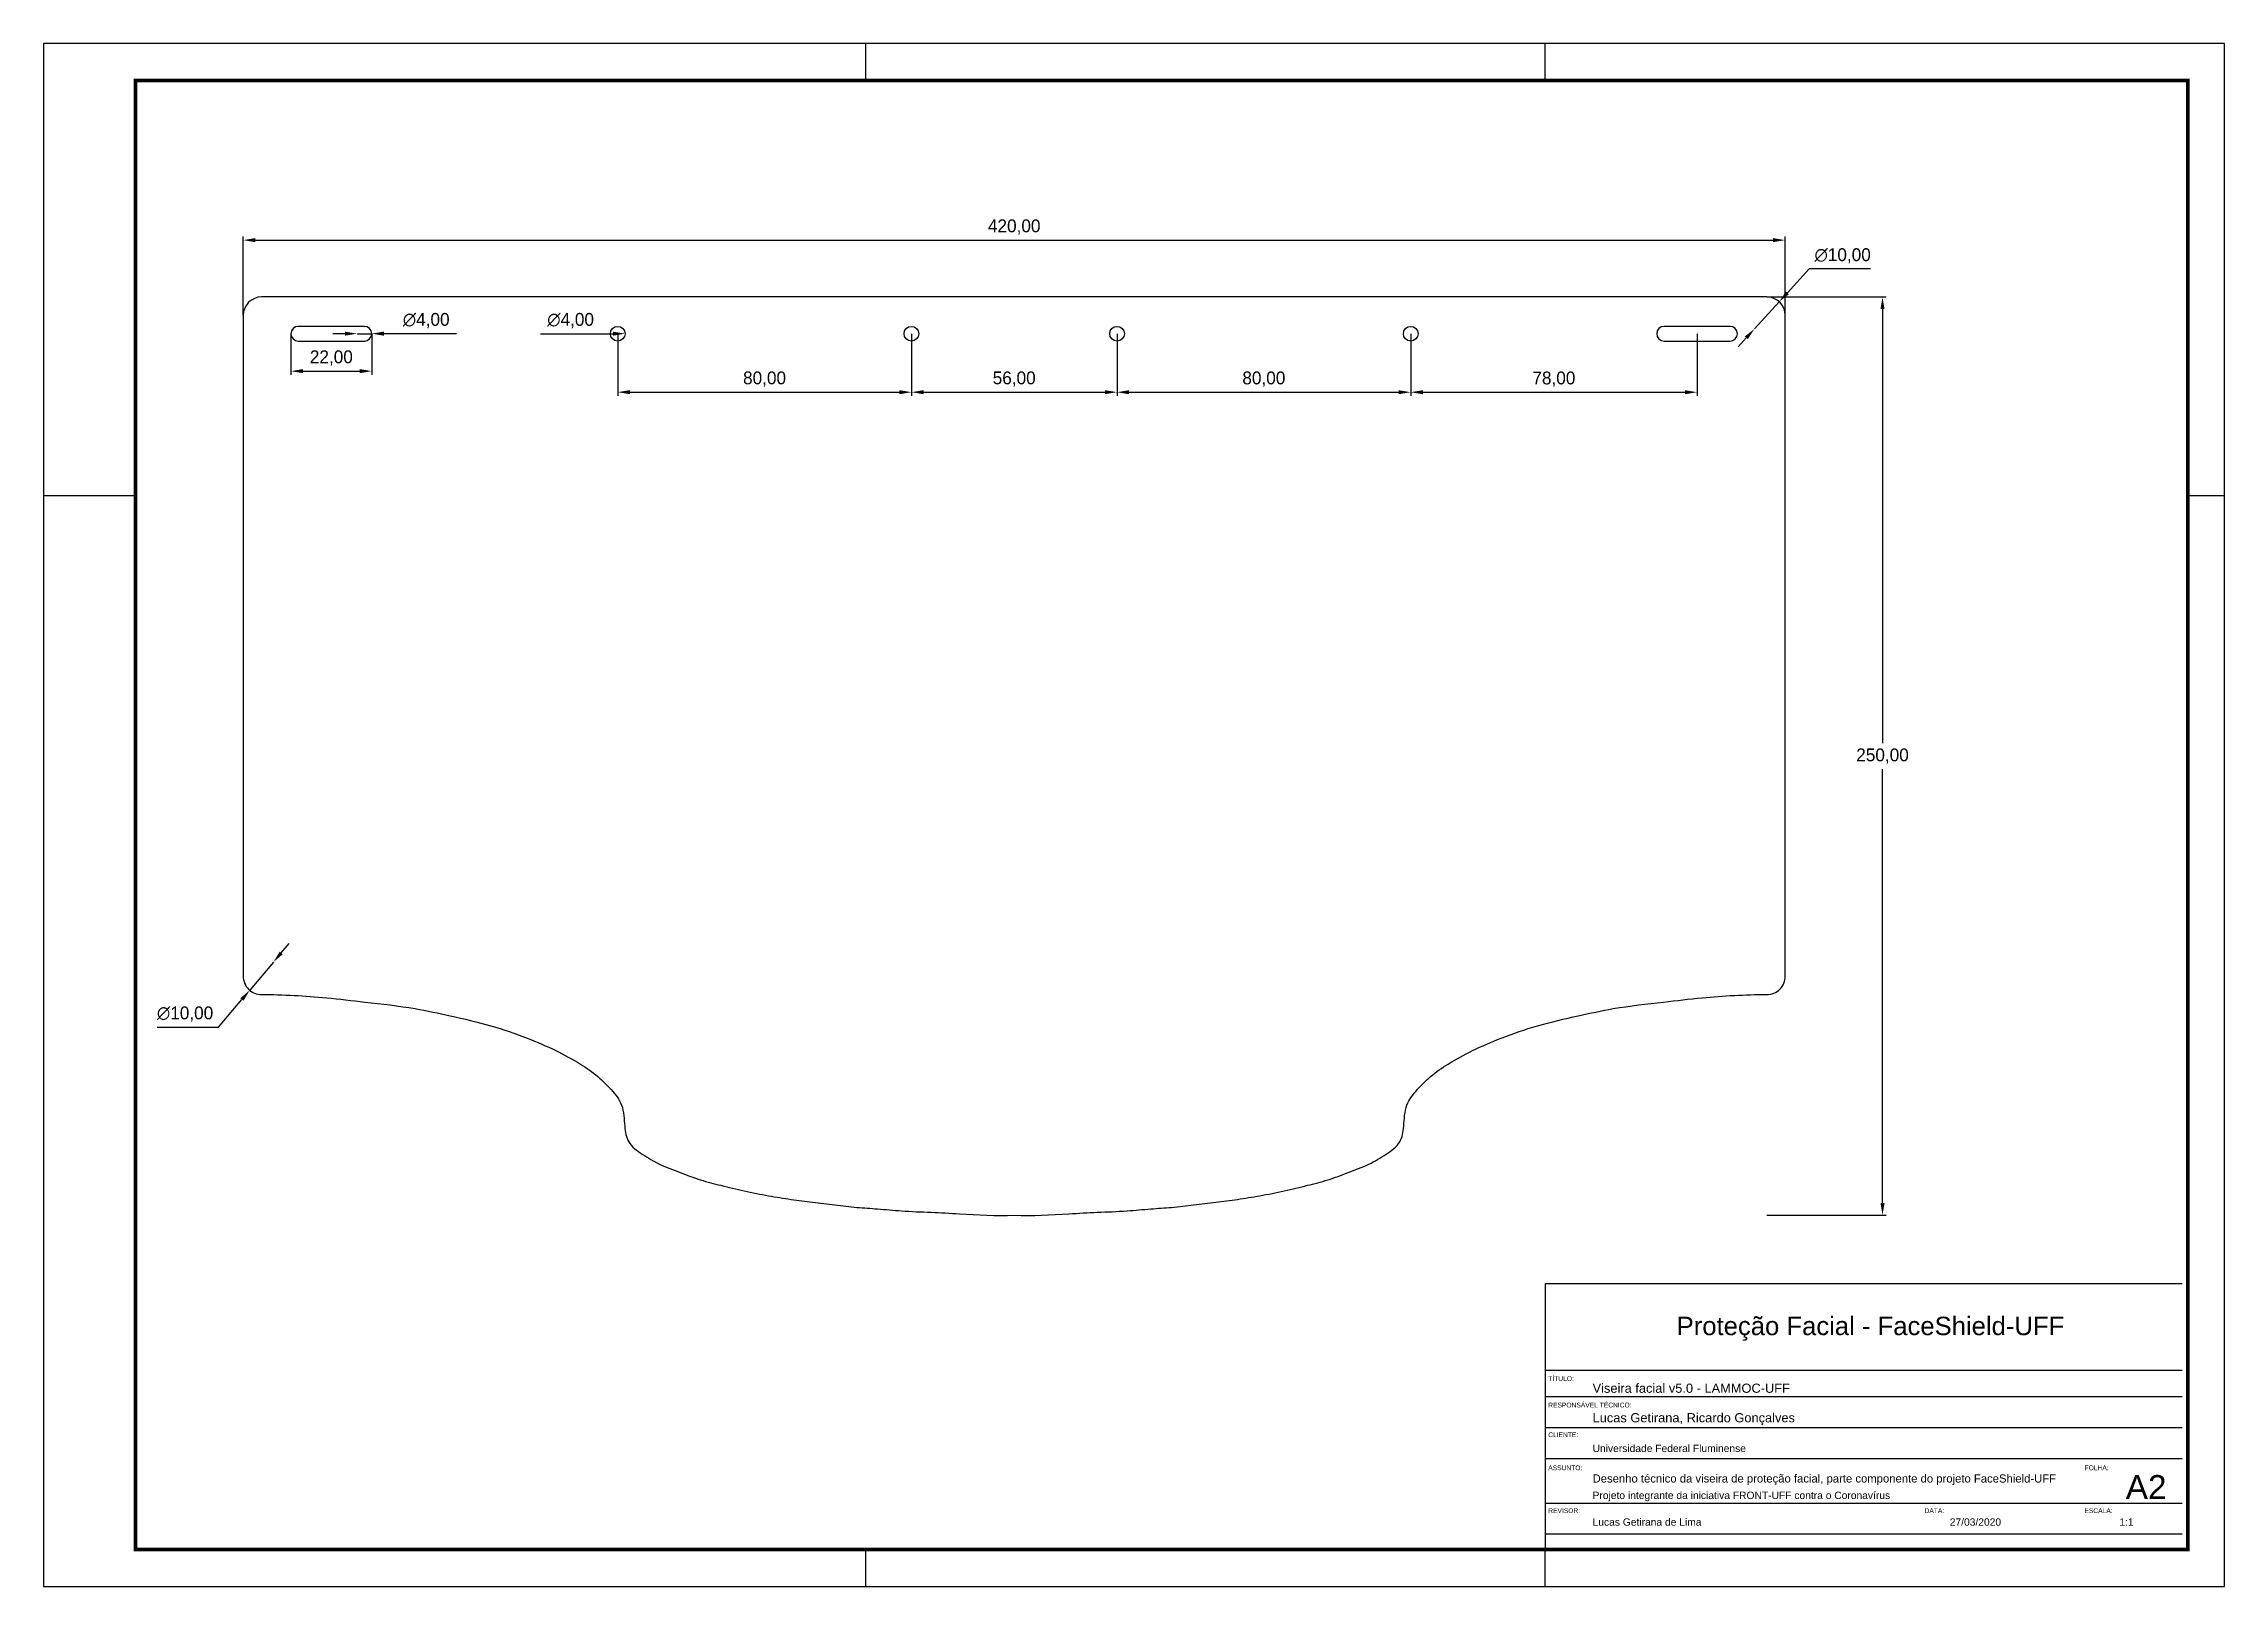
# Model space of a CAD drawing. Header units: millimetres. Extents: x 0 to 594, y 0 to 420.
import ezdxf

# ---------------------------------------------------------------- set-up
doc = ezdxf.new("R2010")
doc.units = ezdxf.units.MM
doc.header["$PDSIZE"] = -1
for name, color, linetype in [('Margem', 7, 'Continuous'), ('Medidas', 7, 'Continuous'), ('Viseira', 7, 'Continuous')]:
    doc.layers.add(name, color=color, linetype=linetype)
doc.styles.add('arial', font='arial.ttf')
doc.dimstyles.new('ISO-25', dxfattribs={"dimtxt": 2.5, "dimasz": 2.5, "dimexe": 1.25, "dimexo": 0.625, "dimtad": 1, "dimtxsty": 'Standard', "dimcen": 2.5, "dimadec": 0, "dimazin": 0, "dimtfac": 1, "dimtmove": 0, "dimatfit": 3, "dimfxl": 1, "dimarcsym": 0})

# ---------------------------------------------------------------- blocks, each defined once
blk = doc.blocks.new('FOLHA A2')
at = {"layer": 'Margem'}
for p, q in [((594, 0), (0, 0)), ((0, 0), (0, -420)), ((224, -10), (224, 0)), ((409, -10), (409, 0)), ((594, -420), (594, 0)), ((0, -123), (25, -123)), ((584, -123), (594, -123)), ((224, -420), (224, -410)), ((409, -420), (409, -410)), ((0, -420), (594, -420))]:
    blk.add_line(p, q, dxfattribs=at)
at = {"layer": 'Margem', "const_width": 1}
blk.add_lwpolyline([(25, -410), (584, -410), (584, -10), (25, -10), (25, -410)], dxfattribs=at)
blk = doc.blocks.new('Folha_A2')
at = {"layer": 'Margem'}
for p, q in [((582.5, 82.33), (409, 82.33)), ((409, 82.33), (409, 10)), ((582.5, 58.81), (409, 58.81)), ((582.5, 51.61), (409, 51.61)), ((582.5, 43.16), (409, 43.16)), ((409, 43.16), (409, 43.16)), ((582.5, 34.71), (409, 34.71)), ((409, 33.71), (409, 33.71)), ((582.5, 22.59), (409, 22.59)), ((582.5, 14.19), (409, 14.19))]:
    blk.add_line(p, q, dxfattribs=at)
blk.add_blockref('FOLHA A2', (0, 420), dxfattribs=at)
at = {"layer": 'Margem', "style": 'arial'}
for s, height, p in [('Proteção Facial - FaceShield-UFF', 5, (444.81, 68.4)), ('TÍTULO:', 1.3, (409.83, 55.91)), ('Viseira facial v5.0 - LAMMOC-UFF', 2.5, (421.91, 52.7)), ('RESPONSÁVEL TÉCNICO:', 1.3, (409.83, 48.71)), ('CLIENTE:', 1.3, (409.83, 40.63)), ('Lucas Getirana, Ricardo Gonçalves', 2.5, (421.91, 44.66)), ('Universidade Federal Fluminense', 2, (421.91, 36.57)), ('ASSUNTO:', 1.3, (409.83, 31.63)), ('Desenho técnico da viseira de proteção facial, parte componente do projeto FaceShield-UFF', 2.2, (421.91, 28.27)), ('FOLHA:', 1.3, (555.92, 31.63)), ('Projeto integrante da iniciativa FRONT-UFF contra o Coronavírus', 2, (421.91, 23.78)), ('REVISOR:', 1.3, (409.83, 19.96)), ('Lucas Getirana de Lima', 2, (421.91, 16.51)), ('DATA:', 1.3, (512.33, 19.96)), ('27/03/2020', 2, (519.2, 16.51)), ('ESCALA:', 1.3, (555.89, 19.96)), ('ESCALA:', 1.3, (555.89, 19.96)), ('1:1', 2, (565.38, 16.51)), ('1:1', 2, (565.38, 16.51))]:
    blk.add_text(s, height=height, dxfattribs=at).set_placement(p)
blk.add_attdef('A2', (567.14, 23.79), '', height=6.5, dxfattribs=at)
blk = doc.blocks.new('*D8')
at = {"layer": 'Defpoints', "color": 0, "transparency": 16777216}
for p in [(474.37, 366.5), (54.37, 346.04), (474.37, 346.04)]:
    blk.add_point(p, dxfattribs=at)
at = {"layer": 'Medidas', "color": 0, "lineweight": -2, "transparency": 16777216}
for p, q in [((54.37, 346.04), (54.37, 367.5)), ((57.68, 366.5), (471.07, 366.5)), ((474.37, 346.04), (474.37, 367.5))]:
    blk.add_line(p, q, dxfattribs=at)
at = {"layer": 'Medidas', "color": 0, "transparency": 16777216}
for points in [[(57.68, 367.05), (57.68, 365.95), (54.37, 366.5)], [(471.07, 367.05), (471.07, 365.95), (474.37, 366.5)]]:
    blk.add_solid(points, dxfattribs=at)
at = {"layer": 'Medidas', "color": 0, "transparency": 16777216, "insert": (264.37, 370.07), "char_height": 3.5, "attachment_point": 5}
blk.add_mtext('420,00', dxfattribs=at)
blk = doc.blocks.new('*D9')
at = {"layer": 'Defpoints', "color": 0, "transparency": 16777216}
for p in [(469.37, 351.04), (469.37, 101.04), (500.88, 101.04)]:
    blk.add_point(p, dxfattribs=at)
at = {"layer": 'Medidas', "color": 0, "lineweight": -2, "transparency": 16777216}
for p, q in [((469.37, 351.04), (501.88, 351.04)), ((500.88, 347.73), (500.88, 229.6)), ((500.88, 104.34), (500.88, 222.47)), ((469.37, 101.04), (501.88, 101.04))]:
    blk.add_line(p, q, dxfattribs=at)
at = {"layer": 'Medidas', "color": 0, "transparency": 16777216}
for points in [[(500.33, 347.73), (501.43, 347.73), (500.88, 351.04)], [(500.33, 104.34), (501.43, 104.34), (500.88, 101.04)]]:
    blk.add_solid(points, dxfattribs=at)
at = {"layer": 'Medidas', "color": 0, "transparency": 16777216, "insert": (500.88, 226.04), "char_height": 3.5, "attachment_point": 5}
blk.add_mtext('250,00', dxfattribs=at)
blk = doc.blocks.new('*D10')
at = {"layer": 'Defpoints', "color": 0, "transparency": 16777216}
for p in [(67.37, 341.04), (89.37, 341.04), (89.37, 330.84)]:
    blk.add_point(p, dxfattribs=at)
at = {"layer": 'Medidas', "color": 0, "lineweight": -2, "transparency": 16777216}
for p, q in [((67.37, 341.04), (67.37, 329.84)), ((89.37, 341.04), (89.37, 329.84)), ((70.68, 330.84), (86.07, 330.84))]:
    blk.add_line(p, q, dxfattribs=at)
at = {"layer": 'Medidas', "color": 0, "transparency": 16777216}
for points in [[(70.68, 331.39), (70.68, 330.29), (67.37, 330.84)], [(86.07, 331.39), (86.07, 330.29), (89.37, 330.84)]]:
    blk.add_solid(points, dxfattribs=at)
at = {"layer": 'Medidas', "color": 0, "transparency": 16777216, "insert": (78.37, 334.41), "char_height": 3.5, "attachment_point": 5}
blk.add_mtext('22,00', dxfattribs=at)
blk = doc.blocks.new('*D11')
at = {"layer": 'Defpoints', "color": 0, "transparency": 16777216}
for p in [(85.37, 341.04), (89.37, 341.04)]:
    blk.add_point(p, dxfattribs=at)
at = {"layer": 'Medidas', "color": 0, "lineweight": -2, "transparency": 16777216}
for p, q in [((82.07, 341.04), (78.77, 341.04)), ((85.37, 341.04), (89.37, 341.04)), ((112.44, 341.04), (92.68, 341.04))]:
    blk.add_line(p, q, dxfattribs=at)
at = {"layer": 'Medidas', "color": 0, "transparency": 16777216}
for points in [[(82.07, 341.59), (82.07, 340.49), (85.37, 341.04)], [(92.68, 341.59), (92.68, 340.49), (89.37, 341.04)]]:
    blk.add_solid(points, dxfattribs=at)
at = {"layer": 'Medidas', "color": 0, "transparency": 16777216, "insert": (104.21, 344.6), "char_height": 3.5, "attachment_point": 5}
blk.add_mtext('∅4,00', dxfattribs=at)
blk = doc.blocks.new('*D12')
at = {"layer": 'Defpoints', "color": 0, "transparency": 16777216}
for p in [(154.37, 341.04), (158.37, 341.04)]:
    blk.add_point(p, dxfattribs=at)
at = {"layer": 'Medidas', "color": 0, "lineweight": -2, "transparency": 16777216}
blk.add_line((135.31, 341.04), (155.07, 341.04), dxfattribs=at)
at = {"layer": 'Medidas', "color": 0, "transparency": 16777216}
blk.add_solid([(155.07, 341.59), (155.07, 340.49), (158.37, 341.04)], dxfattribs=at)
at = {"layer": 'Medidas', "color": 0, "transparency": 16777216, "insert": (143.54, 344.6), "char_height": 3.5, "attachment_point": 5}
blk.add_mtext('∅4,00', dxfattribs=at)
blk = doc.blocks.new('*D13')
at = {"layer": 'Defpoints', "color": 0, "transparency": 16777216}
for p in [(472.75, 349.73), (466, 342.35)]:
    blk.add_point(p, dxfattribs=at)
at = {"layer": 'Medidas', "color": 0, "lineweight": -2, "transparency": 16777216}
for p, q in [((480.91, 358.65), (474.98, 352.16)), ((497.61, 358.65), (480.91, 358.65)), ((466, 342.35), (472.75, 349.73)), ((463.77, 339.91), (461.54, 337.47))]:
    blk.add_line(p, q, dxfattribs=at)
at = {"layer": 'Medidas', "color": 0, "transparency": 16777216}
for points in [[(474.57, 352.53), (475.38, 351.79), (472.75, 349.73)], [(463.36, 340.28), (464.18, 339.54), (466, 342.35)]]:
    blk.add_solid(points, dxfattribs=at)
at = {"layer": 'Medidas', "color": 0, "transparency": 16777216, "insert": (490.02, 362.22), "char_height": 3.5, "attachment_point": 5}
blk.add_mtext('∅10,00', dxfattribs=at)
blk = doc.blocks.new('*D14')
at = {"layer": 'Defpoints', "color": 0, "transparency": 16777216}
for p in [(62.6, 169.95), (56.15, 162.31)]:
    blk.add_point(p, dxfattribs=at)
at = {"layer": 'Medidas', "color": 0, "lineweight": -2, "transparency": 16777216}
for p, q in [((64.73, 172.47), (66.86, 174.99)), ((62.6, 169.95), (56.15, 162.31)), ((47.64, 152.24), (54.02, 159.79)), ((30.95, 152.24), (47.64, 152.24))]:
    blk.add_line(p, q, dxfattribs=at)
at = {"layer": 'Medidas', "color": 0, "transparency": 16777216}
for points in [[(64.31, 172.83), (65.15, 172.12), (62.6, 169.95)], [(53.6, 160.14), (54.44, 159.43), (56.15, 162.31)]]:
    blk.add_solid(points, dxfattribs=at)
at = {"layer": 'Medidas', "color": 0, "transparency": 16777216, "insert": (38.53, 155.8), "char_height": 3.5, "attachment_point": 5}
blk.add_mtext('∅10,00', dxfattribs=at)
blk = doc.blocks.new('*D15')
at = {"layer": 'Defpoints', "color": 0, "transparency": 16777216}
for p in [(156.37, 341.04), (236.37, 341.04), (236.37, 325.11)]:
    blk.add_point(p, dxfattribs=at)
at = {"layer": 'Medidas', "color": 0, "lineweight": -2, "transparency": 16777216}
for p, q in [((156.37, 341.04), (156.37, 324.11)), ((236.37, 341.04), (236.37, 324.11)), ((159.68, 325.11), (233.07, 325.11))]:
    blk.add_line(p, q, dxfattribs=at)
at = {"layer": 'Medidas', "color": 0, "transparency": 16777216}
for points in [[(159.68, 325.66), (159.68, 324.56), (156.37, 325.11)], [(233.07, 325.66), (233.07, 324.56), (236.37, 325.11)]]:
    blk.add_solid(points, dxfattribs=at)
at = {"layer": 'Medidas', "color": 0, "transparency": 16777216, "insert": (196.37, 328.68), "char_height": 3.5, "attachment_point": 5}
blk.add_mtext('80,00', dxfattribs=at)
blk = doc.blocks.new('*D16')
at = {"layer": 'Defpoints', "color": 0, "transparency": 16777216}
for p in [(236.37, 341.04), (292.37, 341.04), (292.37, 325.11)]:
    blk.add_point(p, dxfattribs=at)
at = {"layer": 'Medidas', "color": 0, "lineweight": -2, "transparency": 16777216}
for p, q in [((236.37, 341.04), (236.37, 324.11)), ((292.37, 341.04), (292.37, 324.11)), ((239.68, 325.11), (289.07, 325.11))]:
    blk.add_line(p, q, dxfattribs=at)
at = {"layer": 'Medidas', "color": 0, "transparency": 16777216}
for points in [[(239.68, 325.66), (239.68, 324.56), (236.37, 325.11)], [(289.07, 325.66), (289.07, 324.56), (292.37, 325.11)]]:
    blk.add_solid(points, dxfattribs=at)
at = {"layer": 'Medidas', "color": 0, "transparency": 16777216, "insert": (264.37, 328.68), "char_height": 3.5, "attachment_point": 5}
blk.add_mtext('56,00', dxfattribs=at)
blk = doc.blocks.new('*D17')
at = {"layer": 'Defpoints', "color": 0, "transparency": 16777216}
for p in [(292.37, 341.04), (372.37, 341.04), (372.37, 325.1)]:
    blk.add_point(p, dxfattribs=at)
at = {"layer": 'Medidas', "color": 0, "lineweight": -2, "transparency": 16777216}
for p, q in [((292.37, 341.04), (292.37, 324.1)), ((372.37, 341.04), (372.37, 324.1)), ((295.68, 325.1), (369.07, 325.1))]:
    blk.add_line(p, q, dxfattribs=at)
at = {"layer": 'Medidas', "color": 0, "transparency": 16777216}
for points in [[(295.68, 325.65), (295.68, 324.55), (292.37, 325.1)], [(369.07, 325.65), (369.07, 324.55), (372.37, 325.1)]]:
    blk.add_solid(points, dxfattribs=at)
at = {"layer": 'Medidas', "color": 0, "transparency": 16777216, "insert": (332.37, 328.67), "char_height": 3.5, "attachment_point": 5}
blk.add_mtext('80,00', dxfattribs=at)
blk = doc.blocks.new('*D18')
at = {"layer": 'Defpoints', "color": 0, "transparency": 16777216}
for p in [(372.37, 341.04), (450.37, 341.04), (450.37, 325.1)]:
    blk.add_point(p, dxfattribs=at)
at = {"layer": 'Medidas', "color": 0, "lineweight": -2, "transparency": 16777216}
for p, q in [((372.37, 341.04), (372.37, 324.1)), ((450.37, 341.04), (450.37, 324.1)), ((375.68, 325.1), (447.07, 325.1))]:
    blk.add_line(p, q, dxfattribs=at)
at = {"layer": 'Medidas', "color": 0, "transparency": 16777216}
for points in [[(375.68, 325.65), (375.68, 324.55), (372.37, 325.1)], [(447.07, 325.65), (447.07, 324.55), (450.37, 325.1)]]:
    blk.add_solid(points, dxfattribs=at)
at = {"layer": 'Medidas', "color": 0, "transparency": 16777216, "insert": (411.37, 328.66), "char_height": 3.5, "attachment_point": 5}
blk.add_mtext('78,00', dxfattribs=at)

msp = doc.modelspace()

# ---------------------------------------------------------------- linework, layer by layer
at = {"layer": 'Viseira', "color": 7, "linetype": 'Continuous', "lineweight": 25}
for p, q in [((469.374, 351.037), (59.374, 351.037)), ((54.374, 346.037), (54.374, 166.128)), ((474.374, 166.128), (474.374, 346.037)), ((87.374, 343.037), (69.374, 343.037)), ((69.374, 339.037), (87.374, 339.037)), ((459.374, 343.037), (441.374, 343.037)), ((441.374, 339.037), (459.374, 339.037))]:
    msp.add_line(p, q, dxfattribs=at)
for centre in [(156.374, 341.037), (236.374, 341.037), (292.374, 341.037), (372.374, 341.037)]:
    msp.add_circle(centre, 2, dxfattribs=at)
for centre, radius, start, end in [((59.374, 346.037), 5, 90, 180), ((469.374, 346.037), 5, 0, 90), ((69.374, 341.037), 2, 90, 270), ((87.374, 341.037), 2, 270, 90), ((441.374, 341.037), 2, 90, 270), ((459.374, 341.037), 2, 270, 90), ((59.374, 166.128), 5, 180, 270.041602), ((469.374, 166.128), 5, 269.958398, 0)]:
    msp.add_arc(centre, radius, start, end, dxfattribs=at)
for points, knots in [([(59.378, 161.128), (65.273, 161.132), (74.67, 160.58), (88.588, 158.944), (99.895, 157.709), (111.309, 155.229), (121.571, 152.862), (131.179, 149.589), (139.311, 146.091), (145.763, 142.627), (150.861, 139.077), (154.625, 135.351), (158.091, 130.986), (158.084, 125.771), (158.941, 120.543), (163.206, 117.48), (167.869, 114.674), (173.385, 112.711), (178.86, 110.553), (184.742, 109.128), (190.887, 107.582), (197.276, 106.37), (203.484, 105.333), (209.52, 104.609), (215.5, 103.866), (221.391, 103.136), (227.442, 102.787), (234.16, 102.099), (241.616, 101.89), (251.857, 101.317), (259.397, 100.835), (264.374, 101.037)], [0.02179303, 0.02179303, 0.02179303, 0.02179303, 0.09882426, 0.14462431, 0.20497277, 0.24727265, 0.29717768, 0.34250533, 0.37970674, 0.41271544, 0.43815765, 0.46033702, 0.4824237, 0.50791942, 0.52685976, 0.54858058, 0.57246825, 0.59890428, 0.62451045, 0.6494024, 0.67782806, 0.70734747, 0.73434015, 0.76006794, 0.78676956, 0.81310793, 0.83760653, 0.86594449, 0.90131877, 0.9350292, 1, 1, 1, 1]), ([(264.374, 101.037), (269.35, 100.835), (276.891, 101.317), (287.132, 101.89), (294.588, 102.099), (301.306, 102.787), (307.356, 103.136), (313.247, 103.866), (319.228, 104.609), (325.264, 105.333), (331.472, 106.37), (337.861, 107.582), (344.006, 109.128), (349.888, 110.553), (355.362, 112.711), (360.879, 114.674), (365.542, 117.48), (369.807, 120.543), (370.664, 125.771), (370.657, 130.986), (374.123, 135.351), (377.886, 139.077), (382.985, 142.627), (389.437, 146.091), (397.568, 149.589), (407.177, 152.862), (417.438, 155.229), (428.853, 157.709), (440.16, 158.944), (454.078, 160.58), (463.475, 161.132), (469.37, 161.128)], [0, 0, 0, 0, 0.0649708, 0.09868123, 0.13405551, 0.16239347, 0.18689207, 0.21323044, 0.23993206, 0.26565985, 0.29265253, 0.32217194, 0.3505976, 0.37548955, 0.40109572, 0.42753175, 0.45141942, 0.47314024, 0.49208058, 0.5175763, 0.53966298, 0.56184235, 0.58728456, 0.62029326, 0.65749467, 0.70282232, 0.75272735, 0.79502723, 0.85537569, 0.90117574, 0.97820697, 0.97820697, 0.97820697, 0.97820697])]:
    msp.add_open_spline(points, degree=3, knots=knots, dxfattribs=at)

# ---------------------------------------------------------------- block references
at = {"layer": 'Margem'}
msp.add_blockref('Folha_A2', (0, 0), dxfattribs=at).add_auto_attribs({'A2': 'A2'})

# ---------------------------------------------------------------- dimensions: what is measured, and where the dimension line sits
at = {"layer": 'Medidas'}
for base, p1, p2, picture, middle in [((474.374, 366.504), (54.374, 346.037), (474.374, 346.037), '*D8', (264.374, 370.07)), ((89.374, 330.841), (67.374, 341.037), (89.374, 341.037), '*D10', (78.374, 334.407)), ((236.374, 325.11), (156.374, 341.037), (236.374, 341.037), '*D15', (196.374, 328.676)), ((292.374, 325.11), (236.374, 341.037), (292.374, 341.037), '*D16', (264.374, 328.676)), ((372.374, 325.102), (292.374, 341.037), (372.374, 341.037), '*D17', (332.374, 328.668)), ((450.374, 325.098), (372.374, 341.037), (450.374, 341.037), '*D18', (411.374, 328.663))]:
    dim = msp.add_linear_dim(base=base, p1=p1, p2=p2, dimstyle='ISO-25', override={"dimtxt": 3.5, "dimasz": 3.302, "dimexe": 1, "dimexo": 0, "dimgap": 1.524, "dimtih": 1, "dimtoh": 1, "dimzin": 1, "dimadec": 2, "dimtzin": 1}, dxfattribs=at)
    dim.commit()
    dim.dimension.update_dxf_attribs({"geometry": picture, "text_midpoint": middle})
for p1, p2, picture, middle in [((465.999, 342.348), (472.749, 349.726), '*D13', (490.022, 358.652)), ((154.374, 341.037), (158.374, 341.037), '*D12', (143.538, 341.037)), ((62.6, 169.948), (56.148, 162.308), '*D14', (38.535, 152.236))]:
    dim = msp.add_diameter_dim_2p(p1=p1, p2=p2, dimstyle='ISO-25', override={"dimtxt": 3.5, "dimasz": 3.302, "dimexe": 1, "dimexo": 0, "dimgap": 1.524, "dimtih": 1, "dimtoh": 1, "dimzin": 1, "dimadec": 2, "dimtzin": 1}, dxfattribs=at)
    dim.commit()
    dim.dimension.update_dxf_attribs({"geometry": picture, "text_midpoint": middle, "dimtype": 163})
dim = msp.add_linear_dim(base=(500.88, 101.037), p1=(469.374, 351.037), p2=(469.374, 101.037), angle=90, dimstyle='ISO-25', override={"dimtxt": 3.5, "dimasz": 3.302, "dimexe": 1, "dimexo": 0, "dimgap": 1.524, "dimtih": 1, "dimtoh": 1, "dimzin": 1, "dimadec": 2, "dimtzin": 1}, dxfattribs=at)
dim.commit()
dim.dimension.update_dxf_attribs({"geometry": '*D9', "text_midpoint": (500.88, 226.037)})
dim = msp.add_diameter_dim_2p(p1=(85.374, 341.037), p2=(89.374, 341.037), dimstyle='ISO-25', override={"dimtxt": 3.5, "dimasz": 3.302, "dimexe": 1, "dimexo": 0, "dimgap": 1.524, "dimtih": 1, "dimtoh": 1, "dimzin": 1, "dimadec": 2, "dimtzin": 1}, dxfattribs=at)
dim.commit()
dim.dimension.update_dxf_attribs({"geometry": '*D11', "text_midpoint": (104.21, 341.037)})

doc.saveas('drawing.dxf')
